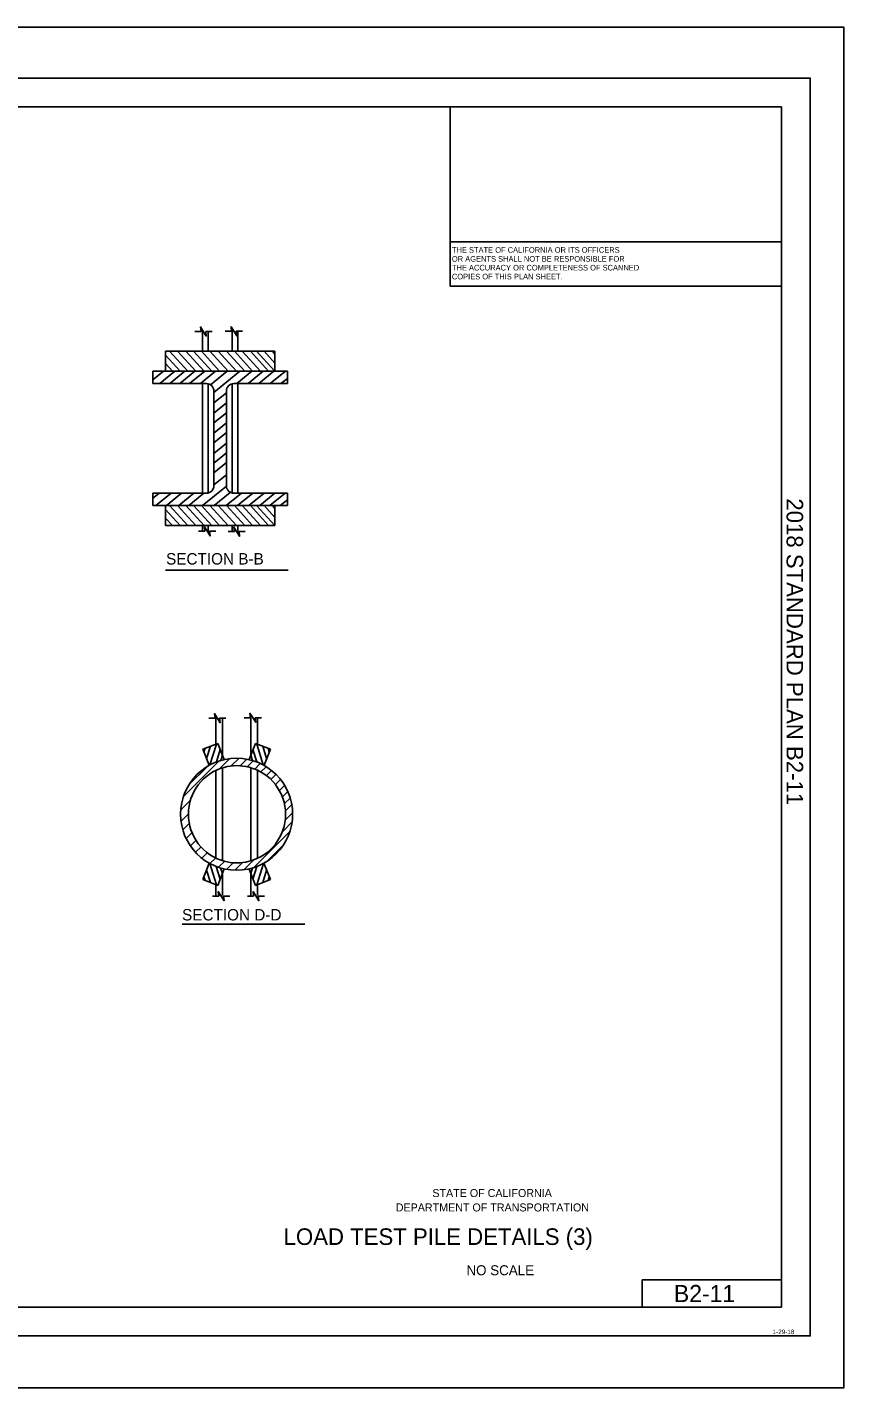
# Model space of a CAD drawing. Extents: x -894 to 866, y -476 to 714.
# Drawn here: x 152 to 866, y -476 to 714 of the extents above; entities that cross this region are included whole.
import ezdxf

# ---------------------------------------------------------------- set-up
doc = ezdxf.new("R2010")
doc.units = 0
for name, color, linetype in [('10 Sheet Format', 7, 'Continuous'), ('57 Undefined', 7, 'Continuous'), ('60 Nongeo Data', 7, 'Continuous')]:
    doc.layers.add(name, color=color, linetype=linetype)

msp = doc.modelspace()

# ---------------------------------------------------------------- linework, layer by layer
at = {"layer": '10 Sheet Format'}
for p, q in [((836.6, 669), (836.6, 669)), ((-813.5, 644), (811.5, 644)), ((521.6, 525.9), (521.6, 644)), ((811.5, -406), (811.5, 644)), ((811.5, 525.9), (521.6, 525.9)), ((521.6, 487.1), (521.6, 525.9)), ((811.5, 487.1), (521.6, 487.1)), ((689.5, -406), (689.5, -382)), ((689.5, -382), (811.5, -382)), ((-438.7, -406), (199.1, -406)), ((198.8, -406), (811.5, -406)), ((836.6, -431), (836.6, -431))]:
    msp.add_line(p, q, dxfattribs=at)
for points in [[(-894, 713.6), (866, 713.6), (866, -476.4), (-894, -476.4)], [(-863.4, 669), (836.6, 669), (836.6, -431), (-863.4, -431)], [(-863.4, 669), (836.6, 669), (836.6, -431), (-863.4, -431)]]:
    msp.add_lwpolyline(points, close=True, dxfattribs=at)
at = {"layer": '57 Undefined'}
for p, q in [((272.8, 238.8), (379.9, 238.8)), ((287.2, -70.9), (394.7, -70.9))]:
    msp.add_line(p, q, dxfattribs=at)
at = {"layer": '60 Nongeo Data'}
for p, q in [((303.9, 447.4), (298.4, 447.4)), ((305.1, 447.7), (305.1, 430.1)), ((313.4, 447.4), (307.9, 447.4)), ((310.1, 447.4), (310.1, 430.1)), ((330.5, 447.6), (325, 447.6)), ((331, 449.8), (331, 430.1)), ((340, 447.6), (334.5, 447.6)), ((336, 447.5), (336, 430.1)), ((272.6, 430.1), (368.4, 430.1)), ((272.6, 430.1), (272.6, 412.7)), ((276.3, 430.1), (292.3, 412.7)), ((283.2, 430.1), (299.2, 412.7)), ((290.6, 430.1), (306.4, 412.8)), ((297.1, 430.1), (313.1, 412.7)), ((304.2, 430.1), (320, 412.8)), ((311.4, 430.1), (327.4, 412.7)), ((318.7, 430.1), (334.7, 412.7)), ((326, 430.1), (342, 412.7)), ((333, 430.1), (348.9, 412.7)), ((339.7, 430.2), (355.7, 412.8)), ((347, 430.1), (362.9, 412.8)), ((352.3, 430.1), (368, 412.9)), ((358.9, 430.1), (368.4, 419.7)), ((366.2, 430.1), (368.4, 427.6)), ((368.4, 430.1), (368.4, 412.7)), ((272.6, 426.8), (285.6, 412.7)), ((272.7, 419.3), (278.7, 412.7)), ((261.7, 412.7), (379.3, 412.7)), ((261.7, 401.8), (261.7, 412.7)), ((261.7, 405.1), (270.9, 412.7)), ((267.7, 401.8), (281, 412.6)), ((276.4, 401.8), (289.6, 412.6)), ((285.3, 401.9), (298.4, 412.7)), ((293.8, 401.9), (307, 412.7)), ((303.3, 401.9), (316.5, 412.7)), ((312.2, 400.9), (326.6, 412.7)), ((315.1, 394.2), (337.8, 412.7)), ((335, 401.9), (348.3, 412.7)), ((344.9, 401.8), (358.2, 412.7)), ((354.2, 401.8), (367.5, 412.7)), ((364.3, 401.8), (377.6, 412.7)), ((373.7, 401.8), (379.3, 406.3)), ((379.3, 412.7), (379.3, 401.8)), ((261.7, 401.8), (308.5, 401.8)), ((305.1, 401.7), (305.1, 306.2)), ((310.1, 401.4), (310.1, 306.2)), ((315.1, 395.3), (315.1, 312.5)), ((315.1, 384.9), (326, 393.8)), ((326, 395.3), (326, 312.5)), ((331, 401.4), (331, 306.2)), ((332.5, 401.8), (379.3, 401.8)), ((336, 401.4), (336, 306.7)), ((315.1, 376.1), (326, 385)), ((315.1, 367.5), (326, 376.4)), ((315.1, 358.5), (326, 367.4)), ((315.1, 350.1), (326, 359)), ((315.1, 340.8), (326, 349.7)), ((315.1, 332.4), (326, 341.3)), ((315.1, 323.9), (326, 332.8)), ((315.1, 313.3), (326, 322.2)), ((305, 295.1), (326, 312.2)), ((308.5, 306), (261.7, 306)), ((261.7, 295.1), (261.7, 306)), ((261.7, 301.7), (266.8, 305.8)), ((264.3, 295.1), (277.6, 306)), ((273.5, 295.1), (286.8, 306)), ((284.4, 295.2), (297.5, 306)), ((293, 295.1), (306.3, 306)), ((315.2, 295.1), (329.4, 306.7)), ((325.8, 295.1), (339.1, 306)), ((379.3, 306), (332.5, 306)), ((335.8, 295.1), (349.1, 306)), ((345.7, 295.1), (359, 306)), ((355.1, 295.1), (368.4, 306)), ((364, 295.1), (377.3, 306)), ((373, 295.1), (379.3, 300.2)), ((379.3, 306), (379.3, 295.1)), ((379.3, 295.1), (261.7, 295.1)), ((272.6, 295.1), (368.4, 295.1)), ((272.6, 295.1), (272.6, 277.7)), ((272.6, 291.8), (285.6, 277.7)), ((276.3, 295.1), (292.3, 277.7)), ((283.2, 295.1), (299.2, 277.7)), ((290.6, 295.1), (306.4, 277.8)), ((297.1, 295.1), (313.1, 277.7)), ((304.2, 295.1), (320, 277.8)), ((311.4, 295.1), (327.4, 277.7)), ((318.7, 295.1), (334.7, 277.7)), ((326, 295.1), (342, 277.7)), ((333, 295.1), (348.9, 277.7)), ((339.8, 295.1), (355.7, 277.8)), ((347, 295.1), (362.9, 277.8)), ((352.3, 295.1), (368.2, 277.7)), ((358.9, 295.1), (368.4, 284.6)), ((366.2, 295.1), (368.4, 292.6)), ((368.4, 295.1), (368.4, 277.7)), ((272.6, 284.3), (278.7, 277.7)), ((272.6, 277.7), (368.4, 277.7)), ((305.1, 277.7), (305.1, 272.7)), ((310.1, 277.7), (310.1, 271.8)), ((331, 277.9), (331, 273)), ((336, 277.4), (336, 271.6)), ((307.2, 272.7), (301.7, 272.7)), ((316.7, 272.7), (311.2, 272.7)), ((333, 272.4), (327.5, 272.4)), ((342.5, 272.4), (337, 272.4)), ((316, 109.2), (310.5, 109.2)), ((316.6, 86.5), (316.7, 109.3)), ((325.5, 109.2), (320, 109.2)), ((322.6, 76.5), (322.7, 109.3)), ((347.1, 109.6), (341.6, 109.6)), ((347.3, 76.7), (347.3, 109.2)), ((356.6, 109.6), (351.1, 109.6)), ((353.3, 86.8), (353.3, 109.2)), ((305.4, 82.2), (318.5, 87.2)), ((312, 84.7), (308.7, 73.9)), ((317.2, 86.6), (311.6, 68.3)), ((324, 73), (318.5, 87.2)), ((345.8, 73), (351.3, 87.2)), ((364.4, 82.2), (351.3, 87.2)), ((352.6, 86.6), (358.2, 68.3)), ((357.8, 84.7), (361.1, 73.9)), ((288.3, 40.4), (319.7, 71.8)), ((310.9, 68), (305.4, 82.2)), ((307.3, 82.9), (306.3, 79.8)), ((320.6, 81.8), (317.2, 70.9)), ((319.8, 64.8), (328.9, 73.9)), ((322.5, 76.9), (321, 72.2)), ((330.2, 67.4), (337, 74.2)), ((336.3, 74.2), (336.3, 74.2)), ((337.9, 67.6), (343.7, 73.4)), ((344.2, 66.7), (349.5, 72)), ((347.3, 76.9), (348.8, 72.2)), ((349.2, 81.8), (352.6, 70.9)), ((358.9, 68), (364.4, 82.2)), ((362.5, 82.9), (363.5, 79.8)), ((292.9, 50.5), (309.7, 67.2)), ((316.6, -13), (316.6, 63.4)), ((322.6, -15.3), (322.6, 65.8)), ((347.3, -15.5), (347.3, 65.9)), ((350.8, 64.7), (355.6, 69.6)), ((353.3, -13.2), (353.3, 63.7)), ((356.1, 62.2), (360.8, 66.8)), ((360.8, 66.8), (360.7, 66.7)), ((360.9, 59), (365.4, 63.5)), ((364.9, 55.6), (369.3, 60)), ((368.9, 51.2), (373.3, 55.6)), ((372.3, 46), (376.7, 50.4)), ((286.1, 29.1), (294.6, 37.6)), ((375, 40.3), (379.6, 45)), ((376.7, 34.5), (381.6, 39.4)), ((286.3, 19.1), (292.8, 25.6)), ((377.4, 20), (383.7, 26.3)), ((377.8, 28.2), (383, 33.4)), ((287.8, 11.5), (293.4, 17)), ((374.9, 9.9), (383.4, 18.5)), ((290.7, 4), (295.9, 9.2)), ((294.5, -2.4), (299.4, 2.5)), ((350.1, -21.4), (381.2, 9.8)), ((299, -8.1), (303.8, -3.3)), ((304.5, -13.3), (309.3, -8.4)), ((361.5, -15.9), (376.1, -1.3)), ((311, -17.5), (305.4, -32)), ((312, -34.5), (308.7, -23.7)), ((317.2, -36.5), (311.5, -17.8)), ((311.6, -17.9), (316.6, -12.9)), ((320.6, -31.7), (317.1, -20.5)), ((324.1, -22.6), (318.5, -37)), ((319.1, -21.2), (324.5, -15.9)), ((322.5, -26.7), (320.9, -21.8)), ((326.1, -23), (331.9, -17.2)), ((333.3, -23.8), (340.1, -16.9)), ((341.2, -23.4), (350, -14.6)), ((345.8, -22.8), (351.3, -37)), ((347.3, -26.7), (348.9, -21.8)), ((349.2, -31.7), (352.7, -20.5)), ((352.6, -36.5), (358.3, -17.8)), ((357.8, -34.5), (361.1, -23.7)), ((358.8, -17.5), (364.4, -32)), ((305.4, -32), (318.5, -37)), ((307.3, -32.7), (306.3, -29.6)), ((322.6, -46), (322.6, -26.5)), ((336.3, -24), (336.3, -24)), ((347.2, -46), (347.3, -26.6)), ((364.4, -32), (351.3, -37)), ((362.5, -32.7), (363.5, -29.6)), ((319.4, -46.4), (313.9, -46.4)), ((316.6, -46), (316.6, -36.2)), ((328.9, -46.4), (323.4, -46.4)), ((349.8, -46.4), (344.3, -46.4)), ((353.2, -46), (353.3, -37)), ((359.3, -46.4), (353.8, -46.4))]:
    msp.add_line(p, q, dxfattribs=at)
for points in [[(303.9, 447.4), (303.4, 451.4), (308.4, 443.4), (307.9, 447.4)], [(330.5, 447.6), (330, 451.6), (335, 443.6), (334.5, 447.6)], [(307.2, 272.7), (306.7, 276.7), (311.7, 268.7), (311.2, 272.7)], [(333, 272.4), (332.5, 276.4), (337.5, 268.4), (337, 272.4)], [(316, 109.2), (315.5, 113.2), (320.5, 105.2), (320, 109.2)], [(347.1, 109.6), (346.6, 113.6), (351.6, 105.6), (351.1, 109.6)], [(319.4, -46.4), (318.9, -42.4), (323.9, -50.4), (323.4, -46.4)], [(349.8, -46.4), (349.3, -42.4), (354.3, -50.4), (353.8, -46.4)]]:
    msp.add_lwpolyline(points, dxfattribs=at)
msp.add_circle((334.9, 25.2), 49, dxfattribs=at)
for centre, radius, start, end in [((308.5, 395.3), 6.53, 0, 90), ((332.5, 395.3), 6.53, 90, 180), ((308.5, 312.5), 6.53, 270, 0), ((332.5, 312.5), 6.53, 180, 270), ((335.2, 25.2), 42.5, 105.3186, 254.6814), ((335.2, 25.2), 42.5, 75.5925, 105.3185), ((335.2, 25.2), 42.5, 284.3966, 75.6034), ((335.2, 25.2), 42.5, 254.6814, 284.3617)]:
    msp.add_arc(centre, radius, start, end, dxfattribs=at)

# ---------------------------------------------------------------- texts
at = {"layer": '10 Sheet Format'}
for s, height, p in [('THE STATE OF CALIFORNIA OR ITS OFFICERS', 4.9, (523.2, 516.3)), ('OR AGENTS SHALL NOT BE RESPONSIBLE FOR', 4.9, (523.2, 508.5)), ('THE ACCURACY OR COMPLETENESS OF SCANNED', 4.9, (523.2, 500.8)), ('COPIES OF THIS PLAN SHEET.', 4.9, (523.2, 493)), ('STATE OF CALIFORNIA', 7, (506.1, -309.6)), ('DEPARTMENT OF TRANSPORTATION', 7, (474.1, -322.2)), ('LOAD TEST PILE DETAILS (3)', 14.5, (376, -351.5)), ('NO SCALE', 8.75, (535.9, -378)), ('B2-11', 15, (717.4, -401.5)), ('1-29-18', 4, (803.7, -429.5))]:
    msp.add_text(s, height=height, dxfattribs=at).set_placement(p)
msp.add_text('2018 STANDARD PLAN B2-11', height=14.5, rotation=270, dxfattribs=at).set_placement((815.9, 301.5))
at = {"layer": '57 Undefined'}
for s, p in [('SECTION B-B', (273.2, 243.6)), ('SECTION D-D', (287.2, -67.7))]:
    msp.add_text(s, height=10, dxfattribs=at).set_placement(p)

doc.saveas('drawing.dxf')
